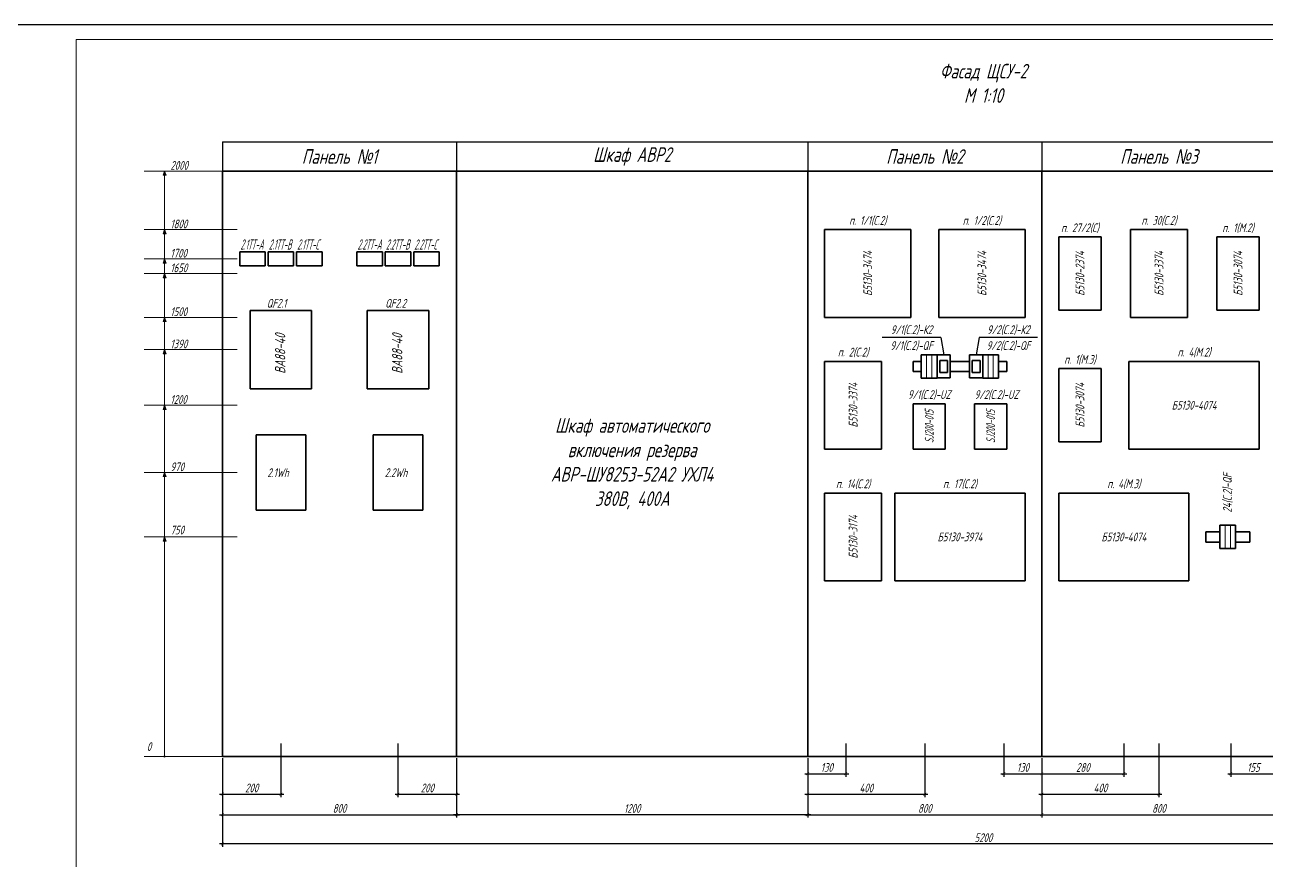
# Model space of a CAD drawing. Header units: millimetres. Extents: x -14296 to 10264, y -13087 to -5602.
# Drawn here: x -7344.2 to -6920.1, y -12778.2 to -12492.7 of the extents above; entities that cross this region are included whole.
import ezdxf

# ---------------------------------------------------------------- set-up
doc = ezdxf.new("R2010")
doc.units = ezdxf.units.MM
doc.layers.get('Defpoints').update_dxf_attribs({"color": 33})
for name, color, linetype, lineweight in [('Линия выноска', 137, 'Continuous', 25), ('Размерная', 4, 'Continuous', 25), ('Рамка толстая', 7, 'Continuous', 15), ('Рамка тонкая', 5, 'Continuous', 25), ('Текст', 7, 'Continuous', 20), ('Элемент эл. схем', 7, 'Continuous', 35)]:
    doc.layers.add(name, color=color, linetype=linetype, lineweight=lineweight)
doc.styles.add('Simplex', font='simplex.shx', dxfattribs={"width": 0.7, "oblique": 15})
doc.styles.get("Standard").update_dxf_attribs({"font": 'arial.ttf'})
doc.dimstyles.new('100', dxfattribs={"dimtxt": 3, "dimasz": 1, "dimexe": 2, "dimexo": 0.625, "dimgap": 0.9, "dimtad": 1, "dimdec": 0, "dimlfac": 100, "dimzin": 0, "dimdsep": 46, "dimtxsty": 'Standard', "dimblk": 'ARCHTICK', "dimcen": 0.895, "dimdle": 1, "dimadec": 0, "dimazin": 0, "dimtfac": 1, "dimtdec": 0, "dimtofl": 0, "dimtmove": 1, "dimatfit": 3, "dimldrblk": 'ARCHTICK', "dimfxl": 0.5, "dimtolj": 1, "dimtzin": 0, "dimlwd": 20, "dimarcsym": 1})

# ---------------------------------------------------------------- blocks, each defined once
blk = doc.blocks.new('A$C551E481E')
at = {"layer": 'Рамка толстая'}
for p, q in [((20, 589), (20, 5)), ((836, 589), (20, 589))]:
    blk.add_line(p, q, dxfattribs=at)
at = {"layer": 'Рамка тонкая'}
blk.add_line((841, 594), (0, 594), dxfattribs=at)
blk = doc.blocks.new('_ArchTick')
at = {"color": 0, "const_width": 0.15}
blk.add_lwpolyline([(-0.5, -0.5), (0.5, 0.5)], dxfattribs=at)
blk = doc.blocks.new('*D969')
at = {"layer": 'Defpoints', "color": 0, "lineweight": 15, "ltscale": 0.2, "transparency": 16777216}
for p in [(-6968.72, -12737.74), (-6996.72, -12742.74), (-6968.72, -12748.68)]:
    blk.add_point(p, dxfattribs=at)
at = {"layer": 'Размерная', "color": 0, "linetype": 'Continuous', "lineweight": -2, "ltscale": 0.2, "transparency": 16777216}
for p, q in [((-6968.72, -12738.37), (-6968.72, -12749.68)), ((-6996.72, -12743.37), (-6996.72, -12749.68)), ((-6997.72, -12748.68), (-6967.72, -12748.68))]:
    blk.add_line(p, q, dxfattribs=at)
at = {"layer": 'Размерная', "color": 0, "lineweight": -2, "ltscale": 0.2, "transparency": 16777216, "rotation": 180}
blk.add_blockref('_ArchTick', (-6996.72, -12748.68), dxfattribs=at)
at = {"layer": 'Размерная', "color": 0, "lineweight": -2, "ltscale": 0.2, "transparency": 16777216}
blk.add_blockref('_ArchTick', (-6968.72, -12748.68), dxfattribs=at)
at = {"layer": 'Размерная', "color": 0, "lineweight": 20, "ltscale": 0.2, "transparency": 16777216, "insert": (-6982.72, -12746.53), "char_height": 3, "attachment_point": 5, "style": 'Simplex'}
blk.add_mtext('\\A1;280', dxfattribs=at)
blk = doc.blocks.new('*D970')
at = {"layer": 'Defpoints', "color": 0, "lineweight": 15, "ltscale": 0.2, "transparency": 16777216}
for p in [(-6932.22, -12737.74), (-6916.72, -12742.74), (-6916.72, -12748.68)]:
    blk.add_point(p, dxfattribs=at)
at = {"layer": 'Размерная', "color": 0, "linetype": 'Continuous', "lineweight": -2, "ltscale": 0.2, "transparency": 16777216}
for p, q in [((-6932.22, -12738.37), (-6932.22, -12749.68)), ((-6916.72, -12743.37), (-6916.72, -12749.68)), ((-6933.22, -12748.68), (-6915.72, -12748.68))]:
    blk.add_line(p, q, dxfattribs=at)
at = {"layer": 'Размерная', "color": 0, "lineweight": -2, "ltscale": 0.2, "transparency": 16777216, "rotation": 180}
blk.add_blockref('_ArchTick', (-6932.22, -12748.68), dxfattribs=at)
at = {"layer": 'Размерная', "color": 0, "lineweight": -2, "ltscale": 0.2, "transparency": 16777216}
blk.add_blockref('_ArchTick', (-6916.72, -12748.68), dxfattribs=at)
at = {"layer": 'Размерная', "color": 0, "lineweight": 20, "ltscale": 0.2, "transparency": 16777216, "insert": (-6924.47, -12746.53), "char_height": 3, "attachment_point": 5, "style": 'Simplex'}
blk.add_mtext('\\A1;155', dxfattribs=at)
blk = doc.blocks.new('*D971')
at = {"layer": 'Defpoints', "color": 0, "lineweight": 15, "ltscale": 0.2, "transparency": 16777216}
for p in [(-6956.72, -12737.74), (-6996.72, -12749.74), (-6956.72, -12755.68)]:
    blk.add_point(p, dxfattribs=at)
at = {"layer": 'Размерная', "color": 0, "linetype": 'Continuous', "lineweight": -2, "ltscale": 0.2, "transparency": 16777216}
for p, q in [((-6956.72, -12738.37), (-6956.72, -12756.68)), ((-6996.72, -12750.37), (-6996.72, -12756.68)), ((-6997.72, -12755.68), (-6955.72, -12755.68))]:
    blk.add_line(p, q, dxfattribs=at)
at = {"layer": 'Размерная', "color": 0, "lineweight": -2, "ltscale": 0.2, "transparency": 16777216, "rotation": 180}
blk.add_blockref('_ArchTick', (-6996.72, -12755.68), dxfattribs=at)
at = {"layer": 'Размерная', "color": 0, "lineweight": -2, "ltscale": 0.2, "transparency": 16777216}
blk.add_blockref('_ArchTick', (-6956.72, -12755.68), dxfattribs=at)
at = {"layer": 'Размерная', "color": 0, "lineweight": 20, "ltscale": 0.2, "transparency": 16777216, "insert": (-6976.72, -12753.53), "char_height": 3, "attachment_point": 5, "style": 'Simplex'}
blk.add_mtext('\\A1;400', dxfattribs=at)
blk = doc.blocks.new('*D972')
at = {"layer": 'Defpoints', "color": 0, "lineweight": 15, "ltscale": 0.2, "transparency": 16777216}
for p in [(-6916.72, -12742.74), (-6996.72, -12756.74), (-6916.72, -12762.68)]:
    blk.add_point(p, dxfattribs=at)
at = {"layer": 'Размерная', "color": 0, "linetype": 'Continuous', "lineweight": -2, "ltscale": 0.2, "transparency": 16777216}
for p, q in [((-6916.72, -12743.37), (-6916.72, -12763.68)), ((-6996.72, -12757.37), (-6996.72, -12763.68)), ((-6997.72, -12762.68), (-6915.72, -12762.68))]:
    blk.add_line(p, q, dxfattribs=at)
at = {"layer": 'Размерная', "color": 0, "lineweight": -2, "ltscale": 0.2, "transparency": 16777216, "rotation": 180}
blk.add_blockref('_ArchTick', (-6996.72, -12762.68), dxfattribs=at)
at = {"layer": 'Размерная', "color": 0, "lineweight": -2, "ltscale": 0.2, "transparency": 16777216}
blk.add_blockref('_ArchTick', (-6916.72, -12762.68), dxfattribs=at)
at = {"layer": 'Размерная', "color": 0, "lineweight": 20, "ltscale": 0.2, "transparency": 16777216, "insert": (-6956.72, -12760.53), "char_height": 3, "attachment_point": 5, "style": 'Simplex'}
blk.add_mtext('\\A1;800', dxfattribs=at)
blk = doc.blocks.new('*D973')
at = {"layer": 'Defpoints', "color": 0, "lineweight": 15, "ltscale": 0.2, "transparency": 16777216}
for p in [(-7063.72, -12737.74), (-7076.72, -12742.74), (-7063.72, -12748.68)]:
    blk.add_point(p, dxfattribs=at)
at = {"layer": 'Размерная', "color": 0, "linetype": 'Continuous', "lineweight": -2, "ltscale": 0.2, "transparency": 16777216}
for p, q in [((-7063.72, -12738.37), (-7063.72, -12749.68)), ((-7076.72, -12743.37), (-7076.72, -12749.68)), ((-7077.72, -12748.68), (-7062.72, -12748.68))]:
    blk.add_line(p, q, dxfattribs=at)
at = {"layer": 'Размерная', "color": 0, "lineweight": -2, "ltscale": 0.2, "transparency": 16777216, "rotation": 180}
blk.add_blockref('_ArchTick', (-7076.72, -12748.68), dxfattribs=at)
at = {"layer": 'Размерная', "color": 0, "lineweight": -2, "ltscale": 0.2, "transparency": 16777216}
blk.add_blockref('_ArchTick', (-7063.72, -12748.68), dxfattribs=at)
at = {"layer": 'Размерная', "color": 0, "lineweight": 20, "ltscale": 0.2, "transparency": 16777216, "insert": (-7070.22, -12746.53), "char_height": 3, "attachment_point": 5, "style": 'Simplex'}
blk.add_mtext('\\A1;130', dxfattribs=at)
blk = doc.blocks.new('*D974')
at = {"layer": 'Defpoints', "color": 0, "lineweight": 15, "ltscale": 0.2, "transparency": 16777216}
for p in [(-7009.72, -12737.74), (-6996.72, -12742.74), (-6996.72, -12748.68)]:
    blk.add_point(p, dxfattribs=at)
at = {"layer": 'Размерная', "color": 0, "linetype": 'Continuous', "lineweight": -2, "ltscale": 0.2, "transparency": 16777216}
for p, q in [((-7009.72, -12738.37), (-7009.72, -12749.68)), ((-6996.72, -12743.37), (-6996.72, -12749.68)), ((-7010.72, -12748.68), (-6995.72, -12748.68))]:
    blk.add_line(p, q, dxfattribs=at)
at = {"layer": 'Размерная', "color": 0, "lineweight": -2, "ltscale": 0.2, "transparency": 16777216, "rotation": 180}
blk.add_blockref('_ArchTick', (-7009.72, -12748.68), dxfattribs=at)
at = {"layer": 'Размерная', "color": 0, "lineweight": -2, "ltscale": 0.2, "transparency": 16777216}
blk.add_blockref('_ArchTick', (-6996.72, -12748.68), dxfattribs=at)
at = {"layer": 'Размерная', "color": 0, "lineweight": 20, "ltscale": 0.2, "transparency": 16777216, "insert": (-7003.22, -12746.53), "char_height": 3, "attachment_point": 5, "style": 'Simplex'}
blk.add_mtext('\\A1;130', dxfattribs=at)
blk = doc.blocks.new('*D975')
at = {"layer": 'Defpoints', "color": 0, "lineweight": 15, "ltscale": 0.2, "transparency": 16777216}
for p in [(-7036.72, -12737.74), (-7076.72, -12749.74), (-7036.72, -12755.68)]:
    blk.add_point(p, dxfattribs=at)
at = {"layer": 'Размерная', "color": 0, "linetype": 'Continuous', "lineweight": -2, "ltscale": 0.2, "transparency": 16777216}
for p, q in [((-7036.72, -12738.37), (-7036.72, -12756.68)), ((-7076.72, -12750.37), (-7076.72, -12756.68)), ((-7077.72, -12755.68), (-7035.72, -12755.68))]:
    blk.add_line(p, q, dxfattribs=at)
at = {"layer": 'Размерная', "color": 0, "lineweight": -2, "ltscale": 0.2, "transparency": 16777216, "rotation": 180}
blk.add_blockref('_ArchTick', (-7076.72, -12755.68), dxfattribs=at)
at = {"layer": 'Размерная', "color": 0, "lineweight": -2, "ltscale": 0.2, "transparency": 16777216}
blk.add_blockref('_ArchTick', (-7036.72, -12755.68), dxfattribs=at)
at = {"layer": 'Размерная', "color": 0, "lineweight": 20, "ltscale": 0.2, "transparency": 16777216, "insert": (-7056.72, -12753.53), "char_height": 3, "attachment_point": 5, "style": 'Simplex'}
blk.add_mtext('\\A1;400', dxfattribs=at)
blk = doc.blocks.new('*D976')
at = {"layer": 'Defpoints', "color": 0, "lineweight": 15, "ltscale": 0.2, "transparency": 16777216}
for p in [(-6996.72, -12742.74), (-7076.72, -12756.74), (-6996.72, -12762.68)]:
    blk.add_point(p, dxfattribs=at)
at = {"layer": 'Размерная', "color": 0, "linetype": 'Continuous', "lineweight": -2, "ltscale": 0.2, "transparency": 16777216}
for p, q in [((-6996.72, -12743.37), (-6996.72, -12763.68)), ((-7076.72, -12757.37), (-7076.72, -12763.68)), ((-7077.72, -12762.68), (-6995.72, -12762.68))]:
    blk.add_line(p, q, dxfattribs=at)
at = {"layer": 'Размерная', "color": 0, "lineweight": -2, "ltscale": 0.2, "transparency": 16777216, "rotation": 180}
blk.add_blockref('_ArchTick', (-7076.72, -12762.68), dxfattribs=at)
at = {"layer": 'Размерная', "color": 0, "lineweight": -2, "ltscale": 0.2, "transparency": 16777216}
blk.add_blockref('_ArchTick', (-6996.72, -12762.68), dxfattribs=at)
at = {"layer": 'Размерная', "color": 0, "lineweight": 20, "ltscale": 0.2, "transparency": 16777216, "insert": (-7036.72, -12760.53), "char_height": 3, "attachment_point": 5, "style": 'Simplex'}
blk.add_mtext('\\A1;800', dxfattribs=at)
blk = doc.blocks.new('*D979')
at = {"layer": 'Defpoints', "color": 0, "lineweight": 15, "ltscale": 0.2, "transparency": 16777216}
for p in [(-7196.72, -12742.74), (-7076.72, -12742.74), (-7196.72, -12762.68)]:
    blk.add_point(p, dxfattribs=at)
at = {"layer": 'Размерная', "color": 0, "linetype": 'Continuous', "lineweight": -2, "ltscale": 0.2, "transparency": 16777216}
for p, q in [((-7196.72, -12743.37), (-7196.72, -12763.68)), ((-7076.72, -12743.37), (-7076.72, -12763.68)), ((-7075.72, -12762.68), (-7197.72, -12762.68))]:
    blk.add_line(p, q, dxfattribs=at)
at = {"layer": 'Размерная', "color": 0, "lineweight": -2, "ltscale": 0.2, "transparency": 16777216, "rotation": 180}
blk.add_blockref('_ArchTick', (-7196.72, -12762.68), dxfattribs=at)
at = {"layer": 'Размерная', "color": 0, "lineweight": -2, "ltscale": 0.2, "transparency": 16777216}
blk.add_blockref('_ArchTick', (-7076.72, -12762.68), dxfattribs=at)
at = {"layer": 'Размерная', "color": 0, "lineweight": 20, "ltscale": 0.2, "transparency": 16777216, "insert": (-7136.72, -12760.53), "char_height": 3, "attachment_point": 5, "style": 'Simplex'}
blk.add_mtext('\\A1;1200', dxfattribs=at)
blk = doc.blocks.new('*D980')
at = {"layer": 'Defpoints', "color": 0, "lineweight": 15, "ltscale": 0.2, "transparency": 16777216}
for p in [(-7276.72, -12742.74), (-6756.72, -12742.74), (-7276.72, -12772.68)]:
    blk.add_point(p, dxfattribs=at)
at = {"layer": 'Размерная', "color": 0, "linetype": 'Continuous', "lineweight": -2, "ltscale": 0.2, "transparency": 16777216}
for p, q in [((-7276.72, -12743.37), (-7276.72, -12773.68)), ((-6756.72, -12743.37), (-6756.72, -12773.68)), ((-6755.72, -12772.68), (-7277.72, -12772.68))]:
    blk.add_line(p, q, dxfattribs=at)
at = {"layer": 'Размерная', "color": 0, "lineweight": -2, "ltscale": 0.2, "transparency": 16777216, "rotation": 180}
blk.add_blockref('_ArchTick', (-7276.72, -12772.68), dxfattribs=at)
at = {"layer": 'Размерная', "color": 0, "lineweight": -2, "ltscale": 0.2, "transparency": 16777216}
blk.add_blockref('_ArchTick', (-6756.72, -12772.68), dxfattribs=at)
at = {"layer": 'Размерная', "color": 0, "lineweight": 20, "ltscale": 0.2, "transparency": 16777216, "insert": (-7016.72, -12770.53), "char_height": 3, "attachment_point": 5, "style": 'Simplex'}
blk.add_mtext('\\A1;5200', dxfattribs=at)
blk = doc.blocks.new('*D981')
at = {"layer": 'Defpoints', "color": 0, "lineweight": 15, "ltscale": 0.2, "transparency": 16777216}
for p in [(-7256.72, -12737.74), (-7276.72, -12749.74), (-7256.72, -12755.68)]:
    blk.add_point(p, dxfattribs=at)
at = {"layer": 'Размерная', "color": 0, "linetype": 'Continuous', "lineweight": -2, "ltscale": 0.2, "transparency": 16777216}
for p, q in [((-7256.72, -12738.37), (-7256.72, -12756.68)), ((-7276.72, -12750.37), (-7276.72, -12756.68)), ((-7277.72, -12755.68), (-7255.72, -12755.68))]:
    blk.add_line(p, q, dxfattribs=at)
at = {"layer": 'Размерная', "color": 0, "lineweight": -2, "ltscale": 0.2, "transparency": 16777216, "rotation": 180}
blk.add_blockref('_ArchTick', (-7276.72, -12755.68), dxfattribs=at)
at = {"layer": 'Размерная', "color": 0, "lineweight": -2, "ltscale": 0.2, "transparency": 16777216}
blk.add_blockref('_ArchTick', (-7256.72, -12755.68), dxfattribs=at)
at = {"layer": 'Размерная', "color": 0, "lineweight": 20, "ltscale": 0.2, "transparency": 16777216, "insert": (-7266.72, -12753.53), "char_height": 3, "attachment_point": 5, "style": 'Simplex'}
blk.add_mtext('\\A1;200', dxfattribs=at)
blk = doc.blocks.new('*D982')
at = {"layer": 'Defpoints', "color": 0, "lineweight": 15, "ltscale": 0.2, "transparency": 16777216}
for p in [(-7196.72, -12742.74), (-7276.72, -12756.74), (-7196.72, -12762.68)]:
    blk.add_point(p, dxfattribs=at)
at = {"layer": 'Размерная', "color": 0, "linetype": 'Continuous', "lineweight": -2, "ltscale": 0.2, "transparency": 16777216}
for p, q in [((-7196.72, -12743.37), (-7196.72, -12763.68)), ((-7276.72, -12757.37), (-7276.72, -12763.68)), ((-7277.72, -12762.68), (-7195.72, -12762.68))]:
    blk.add_line(p, q, dxfattribs=at)
at = {"layer": 'Размерная', "color": 0, "lineweight": -2, "ltscale": 0.2, "transparency": 16777216, "rotation": 180}
blk.add_blockref('_ArchTick', (-7276.72, -12762.68), dxfattribs=at)
at = {"layer": 'Размерная', "color": 0, "lineweight": -2, "ltscale": 0.2, "transparency": 16777216}
blk.add_blockref('_ArchTick', (-7196.72, -12762.68), dxfattribs=at)
at = {"layer": 'Размерная', "color": 0, "lineweight": 20, "ltscale": 0.2, "transparency": 16777216, "insert": (-7236.72, -12760.53), "char_height": 3, "attachment_point": 5, "style": 'Simplex'}
blk.add_mtext('\\A1;800', dxfattribs=at)
blk = doc.blocks.new('*D983')
at = {"layer": 'Defpoints', "color": 0, "lineweight": 15, "ltscale": 0.2, "transparency": 16777216}
for p in [(-7216.72, -12737.74), (-7196.72, -12742.74), (-7196.72, -12755.68)]:
    blk.add_point(p, dxfattribs=at)
at = {"layer": 'Размерная', "color": 0, "linetype": 'Continuous', "lineweight": -2, "ltscale": 0.2, "transparency": 16777216}
for p, q in [((-7216.72, -12738.37), (-7216.72, -12756.68)), ((-7196.72, -12743.37), (-7196.72, -12756.68)), ((-7217.72, -12755.68), (-7195.72, -12755.68))]:
    blk.add_line(p, q, dxfattribs=at)
at = {"layer": 'Размерная', "color": 0, "lineweight": -2, "ltscale": 0.2, "transparency": 16777216, "rotation": 180}
blk.add_blockref('_ArchTick', (-7216.72, -12755.68), dxfattribs=at)
at = {"layer": 'Размерная', "color": 0, "lineweight": -2, "ltscale": 0.2, "transparency": 16777216}
blk.add_blockref('_ArchTick', (-7196.72, -12755.68), dxfattribs=at)
at = {"layer": 'Размерная', "color": 0, "lineweight": 20, "ltscale": 0.2, "transparency": 16777216, "insert": (-7206.72, -12753.53), "char_height": 3, "attachment_point": 5, "style": 'Simplex'}
blk.add_mtext('\\A1;200', dxfattribs=at)

msp = doc.modelspace()

# ---------------------------------------------------------------- hatches: boundary and pattern name
at = {"layer": 'Размерная', "lineweight": 18}
for points in [[(-7296.99616, -12544.14973), (-7296.48313, -12542.74019), (-7295.9701, -12544.14973)], [(-7296.99662, -12564.14973), (-7296.48359, -12562.74019), (-7295.97055, -12564.14973)], [(-7296.99696, -12574.14956), (-7296.48393, -12572.74002), (-7295.9709, -12574.14956)], [(-7296.99696, -12579.14973), (-7296.48393, -12577.74019), (-7295.9709, -12579.14973)], [(-7296.9973, -12594.14973), (-7296.48427, -12592.74019), (-7295.97124, -12594.14973)], [(-7296.9973, -12605.14967), (-7296.48427, -12603.74013), (-7295.97124, -12605.14967)], [(-7296.99798, -12624.14964), (-7296.48495, -12622.7401), (-7295.97192, -12624.14964)], [(-7296.99798, -12647.14978), (-7296.48495, -12645.74024), (-7295.97192, -12647.14978)], [(-7296.99901, -12669.14982), (-7296.48598, -12667.74028), (-7295.97295, -12669.14982)]]:
    msp.add_hatch(color=256, dxfattribs=at).paths.add_polyline_path(points)
h = msp.add_hatch(color=256, dxfattribs=at)
h.paths.add_polyline_path([(-7296.48723, -12743.12458), (-7296.48723, -12742.93394, 1), (-7296.48722, -12742.53394), (-7296.48722, -12742.39566, -0.983601769)])
h.paths.add_polyline_path([(-7296.85774, -12742.76441), (-7296.68489, -12742.76441, 0.37009163), (-7296.48723, -12742.93394), (-7296.48723, -12743.12458, -0.415603372)])
h.paths.add_polyline_path([(-7296.49324, -12742.39561, -0.004133378), (-7296.48722, -12742.39566), (-7296.48722, -12742.53394, 0.459756381), (-7296.68489, -12742.76441), (-7296.85774, -12742.76441, -0.417671194)])
h = msp.add_hatch(color=256, dxfattribs=at)
h.paths.add_polyline_path([(-7296.48723, -12742.93394), (-7296.48722, -12742.53394, -1)])
h.paths.add_polyline_path([(-7296.48722, -12742.53394), (-7296.48722, -12742.76442), (-7296.68489, -12742.76441, -0.459756381)])
h.paths.add_polyline_path([(-7296.48722, -12742.76442), (-7296.48723, -12742.93394, -0.37009163), (-7296.68489, -12742.76441)])

# ---------------------------------------------------------------- linework, layer by layer
at = {"layer": 'Линия выноска'}
for p, q in [((-7031.26622, -12599.56566), (-7051.26622, -12599.56566)), ((-7031.26622, -12599.56566), (-7030.26622, -12605.56566)), ((-7018.16622, -12599.56566), (-7019.16622, -12605.56566)), ((-6998.16622, -12599.56566), (-7018.16622, -12599.56566))]:
    msp.add_line(p, q, dxfattribs=at)
at = {"layer": 'Размерная', "lineweight": 18}
for p, q in [((-7303.4352, -12542.74003), (-7276.71622, -12542.74064)), ((-7296.48313, -12542.74019), (-7296.99616, -12544.14973)), ((-7295.9701, -12544.14973), (-7296.99616, -12544.14973)), ((-7296.4839, -12542.74019), (-7296.48722, -12742.73394)), ((-7296.48313, -12542.74019), (-7295.9701, -12544.14973)), ((-7303.43645, -12562.74003), (-7271.71746, -12562.74076)), ((-7296.48359, -12562.74019), (-7296.99662, -12564.14973)), ((-7295.97055, -12564.14973), (-7296.99662, -12564.14973)), ((-7296.48359, -12562.74019), (-7295.97055, -12564.14973)), ((-7303.4352, -12572.73986), (-7271.71622, -12572.74058)), ((-7296.48393, -12572.74002), (-7296.99696, -12574.14956)), ((-7295.9709, -12574.14956), (-7296.99696, -12574.14956)), ((-7296.48393, -12572.74002), (-7295.9709, -12574.14956)), ((-7303.4352, -12577.74003), (-7271.71622, -12577.74076)), ((-7296.48393, -12577.74019), (-7296.99696, -12579.14973)), ((-7295.9709, -12579.14973), (-7296.99696, -12579.14973)), ((-7296.48393, -12577.74019), (-7295.9709, -12579.14973)), ((-7303.4352, -12592.74003), (-7271.71622, -12592.74076)), ((-7296.48427, -12592.74019), (-7296.9973, -12594.14973)), ((-7295.97124, -12594.14973), (-7296.9973, -12594.14973)), ((-7296.48427, -12592.74019), (-7295.97124, -12594.14973)), ((-7303.4352, -12603.73997), (-7271.71622, -12603.74069)), ((-7296.48427, -12603.74013), (-7296.9973, -12605.14967)), ((-7296.48427, -12603.74013), (-7295.97124, -12605.14967)), ((-7295.97124, -12605.14967), (-7296.9973, -12605.14967)), ((-7303.43645, -12622.73994), (-7271.71746, -12622.74066)), ((-7296.48495, -12622.7401), (-7296.99798, -12624.14964)), ((-7295.97192, -12624.14964), (-7296.99798, -12624.14964)), ((-7296.48495, -12622.7401), (-7295.97192, -12624.14964)), ((-7303.43645, -12645.74008), (-7271.71746, -12645.7408)), ((-7296.48495, -12645.74024), (-7296.99798, -12647.14978)), ((-7295.97192, -12647.14978), (-7296.99798, -12647.14978)), ((-7296.48495, -12645.74024), (-7295.97192, -12647.14978)), ((-7303.43711, -12667.74015), (-7271.71454, -12667.74076)), ((-7296.48598, -12667.74028), (-7296.99901, -12669.14982)), ((-7296.48598, -12667.74028), (-7295.97295, -12669.14982)), ((-7295.97295, -12669.14982), (-7296.99901, -12669.14982)), ((-7276.71622, -12742.74064), (-7303.43354, -12742.74003))]:
    msp.add_line(p, q, dxfattribs=at)
msp.add_circle((-7296.48722, -12742.73394), 0.2, dxfattribs=at)
at = {"layer": 'Рамка тонкая'}
for p, q in [((-7276.71622, -12532.74064), (-7276.71622, -12542.74064)), ((-7276.71622, -12532.74064), (-7196.71622, -12532.74064)), ((-7196.71622, -12532.74064), (-7196.71622, -12542.74064)), ((-7196.71622, -12532.74064), (-7196.71622, -12542.74064)), ((-7196.71622, -12532.74064), (-7076.71622, -12532.74064)), ((-7076.71622, -12532.74064), (-7076.71622, -12542.74064)), ((-7076.71622, -12532.74064), (-6996.71622, -12532.74064)), ((-6996.71622, -12532.74064), (-6996.71622, -12542.74064)), ((-6996.71622, -12532.74064), (-6916.71622, -12532.74064)), ((-6996.71622, -12532.74064), (-6996.71622, -12542.74064))]:
    msp.add_line(p, q, dxfattribs=at)
at = {"layer": 'Элемент эл. схем'}
for p, q in [((-7276.71622, -12742.74064), (-7276.71622, -12542.74064)), ((-7196.71622, -12542.74064), (-7276.71622, -12542.74064)), ((-7196.71622, -12542.74064), (-7076.71622, -12542.74064)), ((-7196.71622, -12742.74064), (-7196.71622, -12542.74064)), ((-7076.71622, -12742.74064), (-7076.71622, -12542.74064)), ((-6996.71622, -12542.74064), (-7076.71622, -12542.74064)), ((-7076.71622, -12542.74064), (-7076.71622, -12742.74064)), ((-6996.71622, -12742.74064), (-6996.71622, -12542.74064)), ((-6916.71622, -12542.74064), (-6996.71622, -12542.74064)), ((-6996.71622, -12742.74064), (-6996.71622, -12542.74064)), ((-7070.96622, -12592.74066), (-7070.96622, -12562.74066)), ((-7041.46622, -12562.74066), (-7070.96622, -12562.74066)), ((-7041.46622, -12592.74066), (-7041.46622, -12562.74066)), ((-7031.96622, -12592.74066), (-7031.96622, -12562.74066)), ((-7002.46622, -12562.74066), (-7031.96622, -12562.74066)), ((-7002.46622, -12592.74066), (-7002.46622, -12562.74066)), ((-6990.96622, -12565.24066), (-6990.96622, -12590.24066)), ((-6976.46622, -12565.24066), (-6990.96622, -12565.24066)), ((-6976.46622, -12590.24066), (-6976.46622, -12565.24066)), ((-6946.96622, -12562.74066), (-6966.46622, -12562.74066)), ((-6966.46622, -12562.74066), (-6966.46622, -12592.74066)), ((-6946.96622, -12562.74066), (-6946.96622, -12592.74066)), ((-6936.96622, -12565.24066), (-6936.96622, -12590.24066)), ((-6922.46622, -12565.24066), (-6936.96622, -12565.24066)), ((-6922.46622, -12590.24066), (-6922.46622, -12565.24066)), ((-7270.76622, -12570.34058), (-7262.06622, -12570.34058)), ((-7270.76622, -12575.14058), (-7270.76622, -12570.34058)), ((-7262.06622, -12570.34058), (-7262.06622, -12575.14058)), ((-7261.06622, -12570.34058), (-7252.36622, -12570.34058)), ((-7261.06622, -12575.14058), (-7261.06622, -12570.34058)), ((-7252.36622, -12570.34058), (-7252.36622, -12575.14058)), ((-7251.36622, -12570.34058), (-7242.66622, -12570.34058)), ((-7251.36622, -12575.14058), (-7251.36622, -12570.34058)), ((-7242.66622, -12570.34058), (-7242.66622, -12575.14058)), ((-7230.75641, -12570.34058), (-7222.05641, -12570.34058)), ((-7230.75641, -12575.14058), (-7230.75641, -12570.34058)), ((-7222.05641, -12570.34058), (-7222.05641, -12575.14058)), ((-7221.05641, -12570.34058), (-7212.35641, -12570.34058)), ((-7221.05641, -12575.14058), (-7221.05641, -12570.34058)), ((-7212.35641, -12570.34058), (-7212.35641, -12575.14058)), ((-7211.35641, -12570.34058), (-7202.65641, -12570.34058)), ((-7211.35641, -12575.14058), (-7211.35641, -12570.34058)), ((-7202.65641, -12570.34058), (-7202.65641, -12575.14058)), ((-7262.06622, -12575.14058), (-7270.76622, -12575.14058)), ((-7252.36622, -12575.14058), (-7261.06622, -12575.14058)), ((-7242.66622, -12575.14058), (-7251.36622, -12575.14058)), ((-7222.05641, -12575.14058), (-7230.75641, -12575.14058)), ((-7212.35641, -12575.14058), (-7221.05641, -12575.14058)), ((-7202.65641, -12575.14058), (-7211.35641, -12575.14058)), ((-7267.21612, -12590.34069), (-7267.21612, -12617.14069)), ((-7246.21612, -12590.34069), (-7267.21612, -12590.34069)), ((-7246.21612, -12617.14069), (-7246.21612, -12590.34069)), ((-7227.21593, -12590.34069), (-7227.21593, -12617.14069)), ((-7206.21593, -12590.34069), (-7227.21593, -12590.34069)), ((-7206.21593, -12617.14069), (-7206.21593, -12590.34069)), ((-6990.96622, -12590.24066), (-6976.46622, -12590.24066)), ((-6936.96622, -12590.24066), (-6922.46622, -12590.24066)), ((-7070.96622, -12592.74066), (-7041.46622, -12592.74066)), ((-7031.96622, -12592.74066), (-7002.46622, -12592.74066)), ((-6946.96622, -12592.74066), (-6966.46622, -12592.74066)), ((-7051.46622, -12607.74066), (-7070.96622, -12607.74066)), ((-7070.96622, -12607.74066), (-7070.96622, -12637.74066)), ((-7051.46622, -12607.74066), (-7051.46622, -12637.74066)), ((-7040.71622, -12607.74066), (-7040.71622, -12611.24066)), ((-7040.71622, -12607.74066), (-7037.91622, -12607.74066)), ((-7036.11622, -12605.49066), (-7037.91622, -12605.49066)), ((-7037.91622, -12605.49066), (-7037.91622, -12613.49066)), ((-7034.31622, -12605.49066), (-7036.11622, -12605.49066)), ((-7032.51622, -12605.49066), (-7034.31622, -12605.49066)), ((-7032.51622, -12613.49066), (-7032.51622, -12605.49066)), ((-7028.01622, -12607.74066), (-7021.41622, -12607.74066)), ((-7015.11622, -12605.49066), (-7016.91622, -12605.49066)), ((-7016.91622, -12605.49066), (-7016.91622, -12613.49066)), ((-7013.31622, -12605.49066), (-7015.11622, -12605.49066)), ((-7011.51622, -12605.49066), (-7013.31622, -12605.49066)), ((-7011.51622, -12613.49066), (-7011.51622, -12605.49066)), ((-7011.51622, -12607.74066), (-7008.71622, -12607.74066)), ((-7008.71622, -12607.74066), (-7008.71622, -12611.24066)), ((-6966.96622, -12607.74066), (-6966.96622, -12637.74066)), ((-6966.96622, -12607.74066), (-6922.46622, -12607.74066)), ((-6922.46622, -12637.74066), (-6922.46622, -12607.74066)), ((-7037.91622, -12611.24066), (-7040.71622, -12611.24066)), ((-7021.41622, -12611.24066), (-7028.01622, -12611.24066)), ((-7008.71622, -12611.24066), (-7011.51622, -12611.24066)), ((-6990.96622, -12610.24066), (-6990.96622, -12635.24066)), ((-6976.46622, -12610.24066), (-6990.96622, -12610.24066)), ((-6976.46622, -12635.24066), (-6976.46622, -12610.24066)), ((-7267.21612, -12617.14069), (-7246.21612, -12617.14069)), ((-7227.21593, -12617.14069), (-7206.21593, -12617.14069)), ((-7037.91622, -12613.49066), (-7036.11622, -12613.49066)), ((-7036.11622, -12613.49066), (-7034.31622, -12613.49066)), ((-7034.31622, -12613.49066), (-7032.51622, -12613.49066)), ((-7016.91622, -12613.49066), (-7015.11622, -12613.49066)), ((-7015.11622, -12613.49066), (-7013.31622, -12613.49066)), ((-7013.31622, -12613.49066), (-7011.51622, -12613.49066)), ((-7029.71622, -12622.24066), (-7040.71622, -12622.24066)), ((-7040.71622, -12622.24066), (-7040.71622, -12637.74066)), ((-7029.71622, -12637.74066), (-7029.71622, -12622.24066)), ((-7008.71622, -12622.24066), (-7019.71622, -12622.24066)), ((-7019.71622, -12622.24066), (-7019.71622, -12637.74066)), ((-7008.71622, -12637.74066), (-7008.71622, -12622.24066)), ((-7265.21612, -12632.8408), (-7265.21612, -12658.6408)), ((-7248.21612, -12632.8408), (-7265.21612, -12632.8408)), ((-7248.21612, -12658.6408), (-7248.21612, -12632.8408)), ((-7225.21593, -12632.8408), (-7225.21593, -12658.6408)), ((-7208.21593, -12632.8408), (-7225.21593, -12632.8408)), ((-7208.21593, -12658.6408), (-7208.21593, -12632.8408)), ((-7051.46622, -12637.74066), (-7070.96622, -12637.74066)), ((-7040.71622, -12637.74066), (-7029.71622, -12637.74066)), ((-7019.71622, -12637.74066), (-7008.71622, -12637.74066)), ((-6990.96622, -12635.24066), (-6976.46622, -12635.24066)), ((-6966.96622, -12637.74066), (-6922.46622, -12637.74066)), ((-7051.46622, -12652.74066), (-7070.96622, -12652.74066)), ((-7070.96622, -12652.74066), (-7070.96622, -12682.74066)), ((-7051.46622, -12652.74066), (-7051.46622, -12682.74066)), ((-7046.96622, -12652.74066), (-7046.96622, -12682.74066)), ((-7046.96622, -12652.74066), (-7002.46622, -12652.74066)), ((-7002.46622, -12682.74066), (-7002.46622, -12652.74066)), ((-6990.96622, -12652.74066), (-6990.96622, -12682.74066)), ((-6990.96622, -12652.74066), (-6946.46622, -12652.74066)), ((-6946.46622, -12682.74066), (-6946.46622, -12652.74066)), ((-7265.21612, -12658.6408), (-7248.21612, -12658.6408)), ((-7225.21593, -12658.6408), (-7208.21593, -12658.6408)), ((-6934.11622, -12663.74066), (-6935.91622, -12663.74066)), ((-6935.91622, -12663.74066), (-6935.91622, -12671.74066)), ((-6932.31622, -12663.74066), (-6934.11622, -12663.74066)), ((-6930.51622, -12663.74066), (-6932.31622, -12663.74066)), ((-6930.51622, -12671.74066), (-6930.51622, -12663.74066)), ((-6940.71622, -12665.99066), (-6935.91622, -12665.99066)), ((-6940.71622, -12665.99066), (-6940.71622, -12669.49066)), ((-6930.51622, -12665.99066), (-6925.71622, -12665.99066)), ((-6925.71622, -12665.99066), (-6925.71622, -12669.49066)), ((-6935.91622, -12669.49066), (-6940.71622, -12669.49066)), ((-6935.91622, -12671.74066), (-6934.11622, -12671.74066)), ((-6934.11622, -12671.74066), (-6932.31622, -12671.74066)), ((-6932.31622, -12671.74066), (-6930.51622, -12671.74066)), ((-6925.71622, -12669.49066), (-6930.51622, -12669.49066)), ((-7051.46622, -12682.74066), (-7070.96622, -12682.74066)), ((-7046.96622, -12682.74066), (-7002.46622, -12682.74066)), ((-6990.96622, -12682.74066), (-6946.46622, -12682.74066)), ((-7276.71622, -12742.74064), (-7196.71622, -12742.74064)), ((-7076.71622, -12742.74064), (-7196.71622, -12742.74064)), ((-7076.71622, -12742.74064), (-6996.71622, -12742.74064)), ((-6996.71622, -12742.74064), (-6916.71622, -12742.74064))]:
    msp.add_line(p, q, dxfattribs=at)
at = {"layer": 'Элемент эл. схем', "lineweight": 20}
for p, q in [((-7036.11622, -12605.49066), (-7036.11622, -12613.49066)), ((-7034.31622, -12613.49066), (-7034.31622, -12605.49066)), ((-7015.11622, -12605.49066), (-7015.11622, -12613.49066)), ((-7013.31622, -12613.49066), (-7013.31622, -12605.49066)), ((-6934.11622, -12663.74066), (-6934.11622, -12671.74066)), ((-6932.31622, -12671.74066), (-6932.31622, -12663.74066))]:
    msp.add_line(p, q, dxfattribs=at)
at = {"layer": 'Элемент эл. схем', "color": 4}
for p, q in [((-7032.51622, -12605.56566), (-7028.01622, -12605.56566)), ((-7032.51622, -12613.41566), (-7032.51622, -12605.56566)), ((-7031.61622, -12607.44066), (-7028.91622, -12607.44066)), ((-7031.61622, -12611.54066), (-7031.61622, -12607.44066)), ((-7028.91622, -12607.44066), (-7028.91622, -12611.54066)), ((-7028.01622, -12605.56566), (-7028.01622, -12613.41566)), ((-7021.41622, -12605.56566), (-7016.91622, -12605.56566)), ((-7021.41622, -12613.41566), (-7021.41622, -12605.56566)), ((-7020.51622, -12607.44066), (-7017.81622, -12607.44066)), ((-7020.51622, -12611.54066), (-7020.51622, -12607.44066)), ((-7017.81622, -12607.44066), (-7017.81622, -12611.54066)), ((-7016.91622, -12605.56566), (-7016.91622, -12613.41566)), ((-7028.01622, -12613.41566), (-7032.51622, -12613.41566)), ((-7028.91622, -12611.54066), (-7031.61622, -12611.54066)), ((-7016.91622, -12613.41566), (-7021.41622, -12613.41566)), ((-7017.81622, -12611.54066), (-7020.51622, -12611.54066))]:
    msp.add_line(p, q, dxfattribs=at)

# ---------------------------------------------------------------- block references
msp.add_blockref('A$C551E481E', (-7346.71622, -13086.74065))

# ---------------------------------------------------------------- texts
at = {"layer": 'Текст', "lineweight": 20, "style": 'Simplex', "oblique": 15, "width": 0.7}
for s, p in [('2000', (-7294.48237, -12542.29053)), ('1800', (-7294.48362, -12562.29053)), ('1700', (-7294.48237, -12572.29036)), ('1650', (-7294.48237, -12577.29053)), ('1500', (-7294.48237, -12592.29053)), ('1390', (-7294.48237, -12603.29047)), ('1200', (-7294.48362, -12622.29044)), ('970', (-7294.48362, -12645.29058)), ('750', (-7294.48428, -12666.90664)), (' 0', (-7303.9196, -12740.90358))]:
    msp.add_text(s, height=3, dxfattribs=at).set_placement(p)
at = {"layer": 'Текст', "linetype": 'Continuous', "lineweight": 20, "style": 'Simplex', "oblique": 15, "width": 0.4}
for s, p in [('2.1ТТ-А', (-7270.5675, -12569.56735)), ('2.1ТТ-В', (-7260.8675, -12569.56735)), ('2.1ТТ-С', (-7251.1675, -12569.56735)), ('2.2ТТ-А', (-7230.55769, -12569.56735)), ('2.2ТТ-В', (-7220.85769, -12569.56735)), ('2.2ТТ-С', (-7211.15769, -12569.56735))]:
    msp.add_text(s, height=3.5, rotation=359.9990486, dxfattribs=at).set_placement(p)
at = {"layer": 'Текст', "lineweight": 20, "style": 'Simplex', "oblique": 15, "width": 0.7}
for s, p in [('QF2.1', (-7261.5721, -12589.41221)), ('QF2.2', (-7221.10081, -12589.41221)), ('2.1Wh', (-7261.36421, -12647.28604)), ('2.2Wh', (-7221.25968, -12647.28604))]:
    msp.add_text(s, height=3, rotation=359.9990486, dxfattribs=at).set_placement(p)
at = {"layer": 'Текст', "lineweight": 35, "char_height": 5, "attachment_point": 5, "style": 'Simplex'}
for s, insert, width in [('Фасад ЩСУ-2\\PМ 1:10', (-7016.71622, -12512.74064), 520), ('Панель {\\fArial|b0|i0|c204|p34;№}1', (-7236.71622, -12537.74064), 80), ('Шкаф АВР2', (-7136.71622, -12537.74064), 120), ('Панель {\\fArial|b0|i0|c204|p34;№}2', (-7036.71622, -12537.74064), 80), ('Панель {\\fArial|b0|i0|c204|p34;№}3', (-6956.71622, -12537.74064), 80), ('Шкаф автоматического\\Pвключения резерва\\PАВР-ШУ8253-52А2 УХЛ4\\P380В, 400А', (-7136.71622, -12642.74064), 120)]:
    msp.add_mtext(s, dxfattribs=dict(at, insert=insert, width=width))
at = {"layer": 'Текст', "lineweight": 20, "char_height": 3, "attachment_point": 5, "style": 'Simplex'}
for s, insert, width in [('п. 1/1(С.2)', (-7056.21622, -12559.74066), 29.5), ('п. 1/2(С.2)', (-7017.21622, -12559.74066), 29.5), ('{\\W0.7;п. 30(С.2)}', (-6956.71622, -12559.74066), 29.5), ('{\\W0.7;п. 27/2(С)}', (-6983.71622, -12562.24066), 29.5), ('п. 1(М.2)', (-6929.71622, -12562.24066), 29.5), ('9/1(С.2)-К2', (-7041.26622, -12597.06566), 13.6318041), ('9/2(С.2)-К2', (-7008.16622, -12597.06566), 13.6318041), ('9/1(С.2)-QF', (-7041.26622, -12602.49066), 13.6318041), ('9/2(С.2)-QF', (-7008.16622, -12602.49066), 13.6318041), ('п. 2(С.2)', (-7061.21622, -12604.74066), 19.5), ('{\\W0.7;п. 4(М.2)}', (-6944.71622, -12604.74066), 29.5), ('{\\W0.7;п. 1(М.3)}', (-6983.71622, -12607.24066), 29.5), ('9/1(С.2)-UZ', (-7035.21622, -12619.24066), 13.6318041), ('9/2(С.2)-UZ', (-7012.21622, -12619.24066), 13.6318041), ('{\\W0.7;Б5130-4074}', (-6944.71622, -12622.74066), 29.5), ('п. 14(С.2)', (-7061.21622, -12649.74066), 19.5), ('п. 17(С.2)', (-7024.71622, -12649.74066), 44.5), ('{\\W0.7;п. 4(М.3)}', (-6968.71622, -12649.74066), 29.5), ('{\\W0.7;Б5130-3974}', (-7024.71622, -12667.74066), 13.6318041), ('{\\W0.7;Б5130-4074}', (-6968.71622, -12667.74066), 29.5)]:
    msp.add_mtext(s, dxfattribs=dict(at, insert=insert, width=width))
at = {"layer": 'Текст', "lineweight": 20, "char_height": 3, "width": 13.6318041, "attachment_point": 5, "rotation": 90, "style": 'Simplex'}
for s, insert in [('{\\W0.7;Б5130-3474}', (-7056.21622, -12577.74066)), ('{\\W0.7;Б5130-3474}', (-7017.21622, -12577.74066)), ('{\\W0.7;Б5130-2374}', (-6983.71622, -12577.74066)), ('{\\W0.7;Б5130-3374}', (-6956.71622, -12577.74066)), ('Б5130-3074', (-6929.71622, -12577.74066)), ('{\\W0.7;Б5130-3374}', (-7061.21622, -12622.74066)), ('{\\W0.7;Б5130-3074}', (-6983.71622, -12622.74066)), ('{\\W0.5;SJ200-015}', (-7035.21622, -12629.99066)), ('{\\W0.5;SJ200-015}', (-7014.21622, -12629.99066)), ('24(С.2)-QF', (-6933.21622, -12652.74066)), ('{\\W0.7;Б5130-3174}', (-7061.21622, -12667.74066))]:
    msp.add_mtext(s, dxfattribs=dict(at, insert=insert))
at = {"layer": 'Текст', "char_height": 3.5, "attachment_point": 1, "rotation": 90, "style": 'Simplex'}
for insert in [(-7258.72879, -12617.14069), (-7218.7286, -12617.14069)]:
    msp.add_mtext_dynamic_manual_height_columns('\\pi5.1454;ВА88-40', width=26.8, gutter_width=12.5, heights=[4.00962], dxfattribs=dict(at, insert=insert))

# ---------------------------------------------------------------- dimensions: what is measured, and where the dimension line sits
at = {"layer": 'Размерная', "lineweight": 20, "ltscale": 0.2}
for base, p1, p2, picture, middle in [((-7256.71612, -12755.68054), (-7276.71622, -12749.74064), (-7256.71612, -12737.74064), '*D981', (-7266.71617, -12755.68054)), ((-7196.71622, -12755.68054), (-7216.71631, -12737.74064), (-7196.71622, -12742.74064), '*D983', (-7206.71627, -12755.68054)), ((-7063.71622, -12748.68054), (-7076.71622, -12742.74064), (-7063.71622, -12737.74064), '*D973', (-7070.21622, -12748.68054)), ((-7036.71622, -12755.68054), (-7076.71622, -12749.74064), (-7036.71622, -12737.74064), '*D975', (-7056.71622, -12755.68054)), ((-6996.71622, -12748.68054), (-7009.71622, -12737.74064), (-6996.71622, -12742.74064), '*D974', (-7003.21622, -12748.68054)), ((-6968.71622, -12748.68054), (-6996.71622, -12742.74064), (-6968.71622, -12737.74064), '*D969', (-6982.71622, -12748.68054)), ((-6956.71622, -12755.68054), (-6996.71622, -12749.74064), (-6956.71622, -12737.74064), '*D971', (-6976.71622, -12755.68054)), ((-6916.71622, -12748.68054), (-6932.21622, -12737.74064), (-6916.71622, -12742.74064), '*D970', (-6924.46622, -12748.68054)), ((-7196.71622, -12762.68054), (-7276.71622, -12756.74064), (-7196.71622, -12742.74064), '*D982', (-7236.71622, -12762.68054)), ((-6996.71622, -12762.68054), (-7076.71622, -12756.74064), (-6996.71622, -12742.74064), '*D976', (-7036.71622, -12762.68054)), ((-6916.71622, -12762.68054), (-6996.71622, -12756.74064), (-6916.71622, -12742.74064), '*D972', (-6956.71622, -12762.68054))]:
    dim = msp.add_linear_dim(base=base, p1=p1, p2=p2, dimstyle='100', override={"dimexe": 1, "dimgap": 0.65, "dimlfac": 10, "dimtxsty": 'Simplex', "dimlwd": 65534}, dxfattribs=at)
    dim.commit()
    dim.dimension.update_dxf_attribs({"geometry": picture, "text_midpoint": middle, "dimtype": 160})
for base, p1, p2, picture, middle in [((-7276.71622, -12772.68054), (-6756.71622, -12742.74064), (-7276.71622, -12742.74064), '*D980', (-7016.71622, -12770.53054)), ((-7196.71622, -12762.68054), (-7076.71622, -12742.74064), (-7196.71622, -12742.74064), '*D979', (-7136.71622, -12760.53054))]:
    dim = msp.add_linear_dim(base=base, p1=p1, p2=p2, dimstyle='100', override={"dimexe": 1, "dimgap": 0.65, "dimlfac": 10, "dimtxsty": 'Simplex', "dimlwd": 65534}, dxfattribs=at)
    dim.commit()
    dim.dimension.update_dxf_attribs({"geometry": picture, "text_midpoint": middle})

doc.saveas('drawing.dxf')
